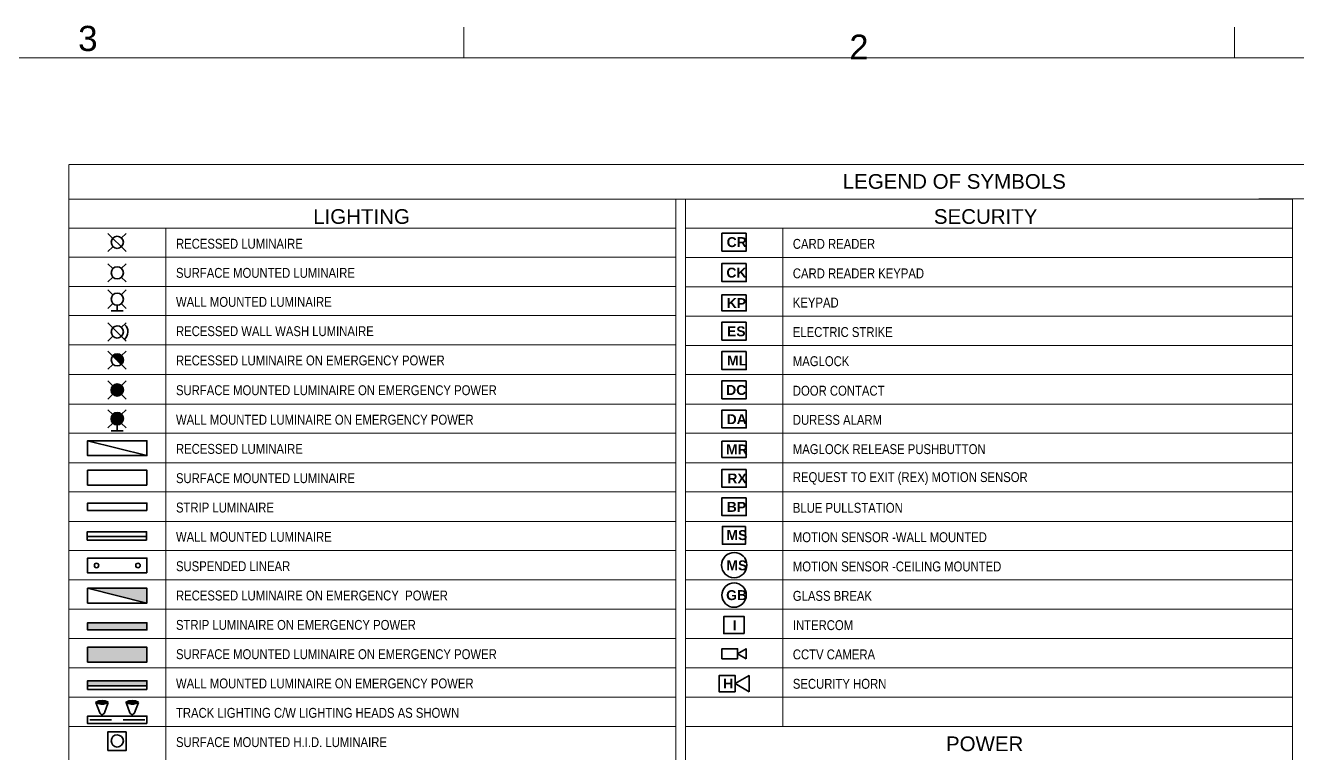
# Model space of a CAD drawing. Header units: millimetres. Extents: x -50.9 to 35.9, y -72.5 to 23.3.
# Drawn here: x 16.32 to 26.63, y 17.36 to 23.25 of the extents above; entities that cross this region are included whole.
import ezdxf

# ---------------------------------------------------------------- set-up
doc = ezdxf.new("R2010")
doc.units = ezdxf.units.MM
doc.layers.add('PDF2_Geometry', color=7, linetype='Continuous')
doc.layers.add('PDF2_Text', color=7, linetype='Continuous')
doc.layers.add('PDF2_Solid Fills', color=7, linetype='Continuous', true_color=0x7f7f7f)
doc.styles.add('PDF Arial', font='arial.ttf')
doc.styles.add('PDF Arial Narrow', font='ARIALN.TTF')
doc.styles.add('PDF ArialRoundedMT Bold', font='arialbd.ttf')
doc.styles.add('PDF GillSansMT', font='arial.ttf')
doc.styles.add('PDF GillSansMTCondensed', font='arial.ttf')

msp = doc.modelspace()

# ---------------------------------------------------------------- hatches: boundary and pattern name
at = {"layer": 'PDF2_Solid Fills', "transparency": 33554559}
for points in [[(17.094, 20.589), (17.079, 20.594), (17.054, 20.594), (17.032, 20.583), (17.102, 20.513), (17.114, 20.534), (17.115, 20.559), (17.109, 20.574)], [(17.094, 20.346), (17.079, 20.353), (17.054, 20.353), (17.03, 20.336), (17.019, 20.318), (17.02, 20.288), (17.035, 20.269), (17.054, 20.258), (17.079, 20.256), (17.107, 20.278), (17.114, 20.293), (17.115, 20.316), (17.109, 20.331)], [(17.109, 20.099), (17.079, 20.119), (17.054, 20.119), (17.03, 20.104), (17.019, 20.084), (17.02, 20.054), (17.035, 20.036), (17.054, 20.024), (17.079, 20.023), (17.107, 20.044), (17.114, 20.059), (17.115, 20.083)], [(16.834, 18.698), (17.307, 18.579), (17.307, 18.698)], [(16.975, 17.784), (16.962, 17.788), (16.927, 17.788), (16.895, 17.776), (16.912, 17.768), (16.955, 17.763), (16.975, 17.766), (16.992, 17.774)], [(17.239, 17.776), (17.205, 17.788), (17.172, 17.788), (17.139, 17.776), (17.155, 17.768), (17.199, 17.763), (17.219, 17.766)]]:
    msp.add_hatch(color=256, dxfattribs=at).paths.add_polyline_path(points)

# ---------------------------------------------------------------- linework, layer by layer
at = {"layer": 'PDF2_Geometry', "lineweight": 9}
for points in [[(19.873, 22.992), (19.873, 23.242)], [(26.117, 22.992), (26.117, 23.242)]]:
    msp.add_lwpolyline(points, dxfattribs=at)
msp.add_lwpolyline([(32.364, 1.008), (1.135, 1.008), (32.364, 1.008), (32.364, 22.993), (1.135, 22.993), (32.364, 22.993)], close=True, dxfattribs=at)
at = {"layer": 'PDF2_Geometry', "lineweight": 20}
for points in [[(16.674, 22.126), (16.674, 21.849), (26.312, 21.849)], [(16.675, 22.128), (31.585, 22.128), (31.585, 21.851), (26.314, 21.851)], [(21.552, 10.695), (16.674, 10.695), (16.674, 21.849), (21.59, 21.849), (21.59, 5.467)], [(21.59, 21.849), (21.59, 10.695), (21.59, 3.893), (16.674, 3.893), (16.674, 10.695), (21.59, 10.695)], [(21.67, 6.788), (26.587, 6.788), (26.587, 21.849), (21.67, 21.849), (21.67, 6.788), (21.67, 10.493), (26.587, 10.493), (26.587, 17.578), (26.587, 21.849)], [(21.67, 21.849), (21.67, 17.578), (21.67, 10.493), (26.508, 10.493)], [(16.674, 21.614), (21.59, 21.614)], [(17.46, 21.614), (17.46, 10.695)], [(26.587, 21.614), (21.67, 21.614)], [(22.457, 21.614), (22.457, 17.578)], [(16.674, 21.378), (21.59, 21.378)], [(26.587, 21.376), (21.67, 21.376)], [(16.674, 21.141), (21.59, 21.141)], [(26.587, 21.139), (21.67, 21.139)], [(16.674, 20.906), (21.59, 20.906)], [(26.587, 20.901), (21.67, 20.901)], [(16.674, 20.669), (21.59, 20.669)], [(26.587, 20.664), (21.67, 20.664)], [(16.674, 20.428), (21.59, 20.428)], [(26.587, 20.428), (21.67, 20.428)], [(16.674, 20.189), (21.59, 20.189)], [(26.587, 20.189), (21.67, 20.189)], [(16.674, 19.953), (21.59, 19.953)], [(26.587, 19.953), (21.67, 19.953)], [(16.674, 19.714), (21.59, 19.714)], [(26.587, 19.714), (21.67, 19.714)], [(16.674, 19.478), (21.59, 19.478)], [(26.587, 19.478), (21.67, 19.478)], [(16.674, 19.239), (21.59, 19.239)], [(26.587, 19.239), (21.67, 19.239)], [(16.674, 19.003), (21.59, 19.003)], [(26.587, 19.003), (21.67, 19.003)], [(16.674, 18.766), (21.59, 18.766)], [(26.587, 18.766), (21.67, 18.766)], [(16.674, 18.528), (21.59, 18.528)], [(26.587, 18.528), (21.67, 18.528)], [(16.674, 18.291), (21.59, 18.291)], [(26.587, 18.291), (21.67, 18.291)], [(16.674, 18.053), (21.59, 18.053)], [(26.587, 18.053), (21.67, 18.053)], [(16.674, 17.816), (21.59, 17.816)], [(26.587, 17.816), (21.67, 17.816)], [(16.674, 17.578), (21.59, 17.578)], [(26.587, 17.578), (21.67, 17.578), (26.587, 17.578)]]:
    msp.add_lwpolyline(points, dxfattribs=at)
at = {"layer": 'PDF2_Geometry', "lineweight": 35}
for points in [[(16.992, 21.571), (17.14, 21.424)], [(17.14, 21.571), (17.1, 21.533)], [(16.992, 21.424), (17.032, 21.463)], [(16.992, 21.324), (17.032, 21.286)], [(17.14, 21.324), (17.1, 21.286)], [(16.992, 21.178), (17.032, 21.216)], [(17.14, 21.178), (17.1, 21.216)], [(16.992, 21.113), (17.032, 21.073)], [(17.14, 21.113), (17.1, 21.073)], [(16.992, 20.964), (17.032, 21.004)], [(17.017, 20.943), (17.115, 20.943)], [(17.067, 20.943), (17.067, 20.989)], [(17.14, 20.964), (17.1, 21.004)], [(17.14, 20.698), (16.992, 20.846)], [(17.14, 20.846), (17.1, 20.808)], [(16.992, 20.698), (17.032, 20.738)], [(17.14, 20.473), (16.992, 20.619)], [(17.14, 20.619), (17.1, 20.581)], [(16.992, 20.473), (17.032, 20.511)], [(17.032, 20.338), (16.992, 20.378)], [(17.14, 20.378), (17.1, 20.338)], [(16.992, 20.229), (17.032, 20.269)], [(17.1, 20.269), (17.14, 20.229)], [(16.992, 20.144), (17.032, 20.106)], [(17.14, 20.144), (17.1, 20.106)], [(16.992, 19.998), (17.032, 20.036)], [(17.067, 19.974), (17.067, 20.021)], [(17.14, 19.998), (17.1, 20.036)], [(17.307, 19.773), (16.827, 19.773), (16.827, 19.893), (17.307, 19.773), (17.307, 19.893), (16.827, 19.893)], [(17.017, 19.974), (17.115, 19.974)], [(16.825, 19.118), (17.305, 19.118)], [(17.307, 18.578), (16.827, 18.578), (16.827, 18.698), (17.307, 18.578), (17.307, 18.698), (16.827, 18.698)], [(16.827, 17.909), (17.307, 17.909)], [(16.895, 17.774), (16.925, 17.689)], [(16.994, 17.774), (16.964, 17.689)], [(17.139, 17.774), (17.17, 17.689)], [(17.239, 17.774), (17.207, 17.689)], [(16.845, 17.633), (17.02, 17.633)], [(16.944, 17.676), (16.944, 17.663)], [(17.115, 17.633), (17.29, 17.633)], [(17.189, 17.676), (17.189, 17.663)]]:
    msp.add_lwpolyline(points, dxfattribs=at)
for points in [[(22.162, 21.573), (22.162, 21.428), (21.965, 21.428), (21.965, 21.573)], [(22.162, 21.328), (22.162, 21.181), (21.965, 21.181), (21.965, 21.328)], [(22.162, 21.074), (22.162, 20.944), (21.965, 20.944), (21.965, 21.074)], [(22.162, 20.853), (22.162, 20.708), (21.965, 20.708), (21.965, 20.853)], [(22.162, 20.616), (22.162, 20.469), (21.965, 20.469), (21.965, 20.616)], [(17.1, 20.511), (17.109, 20.521), (17.114, 20.533), (17.115, 20.546), (17.114, 20.559), (17.109, 20.571), (17.1, 20.581), (17.09, 20.589), (17.079, 20.593), (17.067, 20.594), (17.054, 20.593), (17.042, 20.589), (17.032, 20.581)], [(22.162, 20.378), (22.162, 20.233), (21.965, 20.233), (21.965, 20.378)], [(22.162, 20.141), (22.162, 19.996), (21.965, 19.996), (21.965, 20.141)], [(22.162, 19.888), (22.162, 19.758), (21.965, 19.758), (21.965, 19.888)], [(17.307, 19.533), (16.827, 19.533), (16.827, 19.653), (17.307, 19.653)], [(22.162, 19.661), (22.162, 19.516), (21.965, 19.516), (21.965, 19.661)], [(17.307, 19.329), (16.827, 19.329), (16.827, 19.388), (17.307, 19.388)], [(22.162, 19.431), (22.162, 19.286), (21.965, 19.286), (21.965, 19.431)], [(22.155, 19.199), (22.155, 19.054), (21.969, 19.054), (21.969, 19.199)], [(17.305, 19.088), (16.825, 19.088), (16.825, 19.156), (17.305, 19.156)], [(17.307, 18.823), (16.827, 18.823), (16.827, 18.943), (17.307, 18.943)], [(17.307, 18.578), (17.307, 18.698), (16.827, 18.698)], [(22.145, 18.331), (22.145, 18.469), (21.98, 18.469), (21.98, 18.331)], [(17.307, 18.361), (16.827, 18.361), (16.827, 18.419), (17.307, 18.419)], [(16.827, 18.361), (17.307, 18.361), (17.307, 18.419), (16.827, 18.419)], [(17.307, 18.101), (16.827, 18.101), (16.827, 18.221), (17.307, 18.221)], [(16.827, 18.101), (17.307, 18.101), (17.307, 18.221), (16.827, 18.221)], [(22.092, 18.128), (22.092, 18.208), (21.965, 18.208), (21.965, 18.128)], [(22.16, 18.128), (22.092, 18.168), (22.16, 18.208)], [(17.307, 17.879), (16.827, 17.879), (16.827, 17.949), (17.307, 17.949)], [(16.827, 17.909), (17.307, 17.909), (17.307, 17.949), (16.827, 17.949)], [(22.072, 17.861), (22.072, 17.991), (21.942, 17.991), (21.942, 17.861)], [(22.184, 17.861), (22.072, 17.926), (22.184, 17.991)], [(16.994, 17.774), (16.975, 17.783), (16.955, 17.788), (16.934, 17.788), (16.914, 17.783), (16.895, 17.774), (16.914, 17.764), (16.934, 17.761), (16.955, 17.761), (16.975, 17.764)], [(17.239, 17.774), (17.219, 17.783), (17.199, 17.788), (17.179, 17.788), (17.157, 17.783), (17.139, 17.774), (17.157, 17.764), (17.179, 17.761), (17.199, 17.761), (17.219, 17.764)], [(17.307, 17.603), (16.827, 17.603), (16.827, 17.663), (17.307, 17.663)], [(17.14, 17.536), (17.14, 17.386), (16.992, 17.386), (16.992, 17.536)]]:
    msp.add_lwpolyline(points, close=True, dxfattribs=at)
for points in [[(16.899, 18.864, 0.409091), (16.917, 18.883, -0.409091)], [(17.235, 18.864, 0.409091), (17.254, 18.883, -0.409091)], [(22.064, 18.741, 0.419492), (21.965, 18.643, 0.41315), (22.064, 18.544, 0.40678), (22.162, 18.643, 0.41315)]]:
    msp.add_lwpolyline(points, format="xyb", close=True, dxfattribs=at)
for points in [[(16.895, 17.776, 0.151379), (16.945, 17.761, 0.148921), (16.994, 17.776)], [(17.139, 17.776, 0.151379), (17.189, 17.761, 0.148921), (17.237, 17.776)]]:
    msp.add_lwpolyline(points, format="xyb", dxfattribs=at)
for centre in [(17.066, 20.303), (17.066, 20.07)]:
    msp.add_circle(centre, 0.049, dxfattribs=at)
for centre, radius, start, end in [((17.067, 21.499), 0.0484, 90.0411, 179.9589), ((17.067, 21.253), 0.0484, 90.0411, 179.9589), ((17.067, 21.039), 0.0484, 90.0411, 179.9589), ((17.067, 20.774), 0.0484, 90.0411, 179.9589), ((17.07, 20.774), 0.0835, 312.8773, 359.1977), ((17.067, 20.548), 0.0484, 90.0411, 179.9589), ((17.067, 20.304), 0.0484, 90.0411, 179.9589), ((17.067, 20.073), 0.0484, 90.0411, 179.9589), ((22.063, 18.887), 0.101, 89.6269, 180.3731), ((22.063, 18.887), 0.104, 270.2862, 359.7138), ((16.946, 17.681), 0.108, 90.2029, 118.7377), ((17.189, 17.681), 0.108, 90.2029, 118.7377), ((17.067, 17.463), 0.0484, 90.0411, 179.9589)]:
    msp.add_arc(centre, radius, start, end, dxfattribs=at)
for points in [[(17.067, 21.548), (17.094, 21.548), (17.117, 21.526), (17.117, 21.499)], [(17.067, 21.449), (17.04, 21.449), (17.019, 21.473), (17.019, 21.499)], [(17.117, 21.499), (17.117, 21.473), (17.094, 21.449), (17.067, 21.449)], [(17.067, 21.203), (17.04, 21.203), (17.019, 21.226), (17.019, 21.253)], [(17.067, 21.301), (17.094, 21.301), (17.117, 21.279), (17.117, 21.253)], [(17.117, 21.253), (17.117, 21.226), (17.094, 21.203), (17.067, 21.203)], [(17.067, 20.989), (17.04, 20.989), (17.019, 21.013), (17.019, 21.039)], [(17.067, 21.088), (17.094, 21.088), (17.117, 21.066), (17.117, 21.039)], [(17.117, 21.039), (17.117, 21.013), (17.094, 20.989), (17.067, 20.989)], [(17.067, 20.823), (17.094, 20.823), (17.117, 20.801), (17.117, 20.774)], [(17.127, 20.834), (17.144, 20.818), (17.154, 20.796), (17.154, 20.773)], [(17.067, 20.724), (17.04, 20.724), (17.019, 20.748), (17.019, 20.774)], [(17.117, 20.774), (17.117, 20.748), (17.094, 20.724), (17.067, 20.724)], [(17.067, 20.498), (17.04, 20.498), (17.019, 20.521), (17.019, 20.548)], [(17.067, 20.596), (17.094, 20.596), (17.117, 20.574), (17.117, 20.548)], [(17.117, 20.548), (17.117, 20.521), (17.094, 20.498), (17.067, 20.498)], [(17.067, 20.254), (17.04, 20.254), (17.019, 20.278), (17.019, 20.304)], [(17.067, 20.353), (17.094, 20.353), (17.117, 20.331), (17.117, 20.304)], [(17.117, 20.304), (17.117, 20.278), (17.094, 20.254), (17.067, 20.254)], [(17.067, 20.121), (17.094, 20.121), (17.117, 20.099), (17.117, 20.073)], [(17.067, 20.023), (17.04, 20.023), (17.019, 20.046), (17.019, 20.073)], [(17.117, 20.073), (17.117, 20.046), (17.094, 20.023), (17.067, 20.023)], [(22.064, 18.988), (22.12, 18.988), (22.167, 18.943), (22.167, 18.886)], [(16.882, 18.883), (16.882, 18.894), (16.889, 18.901), (16.899, 18.901)], [(16.882, 18.883), (16.882, 18.894), (16.889, 18.901), (16.899, 18.901)], [(16.899, 18.864), (16.889, 18.864), (16.882, 18.873), (16.882, 18.883)], [(16.899, 18.864), (16.889, 18.864), (16.882, 18.873), (16.882, 18.883)], [(16.899, 18.901), (16.909, 18.901), (16.917, 18.894), (16.917, 18.883)], [(16.899, 18.901), (16.909, 18.901), (16.917, 18.894), (16.917, 18.883)], [(17.217, 18.883), (17.217, 18.894), (17.224, 18.901), (17.235, 18.901)], [(17.217, 18.883), (17.217, 18.894), (17.224, 18.901), (17.235, 18.901)], [(17.235, 18.864), (17.224, 18.864), (17.217, 18.873), (17.217, 18.883)], [(17.235, 18.864), (17.224, 18.864), (17.217, 18.873), (17.217, 18.883)], [(17.235, 18.901), (17.245, 18.901), (17.254, 18.894), (17.254, 18.883)], [(17.235, 18.901), (17.245, 18.901), (17.254, 18.894), (17.254, 18.883)], [(22.064, 18.783), (22.007, 18.783), (21.962, 18.829), (21.962, 18.886)], [(16.945, 17.789), (16.962, 17.789), (16.98, 17.784), (16.995, 17.776)], [(17.189, 17.789), (17.205, 17.789), (17.224, 17.784), (17.239, 17.776)], [(16.945, 17.676), (16.935, 17.676), (16.929, 17.683), (16.925, 17.689)], [(16.964, 17.689), (16.96, 17.683), (16.954, 17.676), (16.945, 17.676)], [(17.189, 17.676), (17.179, 17.676), (17.172, 17.683), (17.169, 17.689)], [(17.207, 17.689), (17.204, 17.683), (17.197, 17.676), (17.189, 17.676)], [(17.067, 17.413), (17.04, 17.413), (17.019, 17.436), (17.019, 17.463)], [(17.067, 17.511), (17.094, 17.511), (17.117, 17.489), (17.117, 17.463)], [(17.117, 17.463), (17.117, 17.436), (17.094, 17.413), (17.067, 17.413)]]:
    msp.add_open_spline(points, degree=3, dxfattribs=at)
at = {"layer": 'PDF2_Solid Fills', "lineweight": 35, "transparency": 33554559}
for points in [[(16.827, 18.361), (17.307, 18.361), (16.827, 18.419), (17.307, 18.419)], [(16.827, 18.101), (17.307, 18.101), (16.827, 18.221), (17.307, 18.221)], [(16.827, 17.909), (17.307, 17.909), (16.827, 17.949), (17.307, 17.949)]]:
    msp.add_solid(points, dxfattribs=at)

# ---------------------------------------------------------------- texts
at = {"layer": 'PDF2_Text', "attachment_point": 4}
for s, insert, char_height, style in [('3', (16.75, 23.148), 0.204, 'PDF GillSansMTCondensed'), ('2', (22.997, 23.081), 0.199, 'PDF GillSansMT'), ('LEGEND OF SYMBOLS', (22.943, 21.991), 0.11877, 'PDF Arial'), ('LIGHTING', (18.654, 21.707), 0.1188, 'PDF Arial'), ('SECURITY', (23.681, 21.707), 0.1188, 'PDF Arial'), ('CR', (22.003, 21.5), 0.0805, 'PDF ArialRoundedMT Bold'), ('RECESSED LUMINAIRE', (17.543, 21.487), 0.07991, 'PDF Arial Narrow'), ('CARD READER', (22.539, 21.486), 0.07991, 'PDF Arial Narrow'), ('SURFACE MOUNTED LUMINAIRE', (17.543, 21.251), 0.07991, 'PDF Arial Narrow'), ('CK', (22.001, 21.253), 0.0805, 'PDF ArialRoundedMT Bold'), ('CARD READER KEYPAD', (22.539, 21.247), 0.07991, 'PDF Arial Narrow'), ('WALL MOUNTED LUMINAIRE', (17.543, 21.016), 0.07991, 'PDF Arial Narrow'), ('KP', (22.004, 21.007), 0.0805, 'PDF ArialRoundedMT Bold'), ('KEYPAD', (22.539, 21.011), 0.0799, 'PDF Arial Narrow'), ('RECESSED WALL WASH LUMINAIRE', (17.543, 20.779), 0.07991, 'PDF Arial Narrow'), ('ES', (22.006, 20.778), 0.0805, 'PDF ArialRoundedMT Bold'), ('ELECTRIC STRIKE', (22.539, 20.772), 0.07991, 'PDF Arial Narrow'), ('RECESSED LUMINAIRE ON EMERGENCY POWER', (17.543, 20.542), 0.07991, 'PDF Arial Narrow'), ('ML', (22.006, 20.542), 0.0805, 'PDF ArialRoundedMT Bold'), ('MAGLOCK', (22.539, 20.536), 0.0799, 'PDF Arial Narrow'), ('SURFACE MOUNTED LUMINAIRE ON EMERGENCY POWER', (17.543, 20.301), 0.07991, 'PDF Arial Narrow'), ('DC', (21.999, 20.303), 0.0805, 'PDF ArialRoundedMT Bold'), ('DOOR CONTACT', (22.539, 20.297), 0.07991, 'PDF Arial Narrow'), ('WALL MOUNTED LUMINAIRE ON EMERGENCY POWER', (17.543, 20.062), 0.07991, 'PDF Arial Narrow'), ('DA', (22.003, 20.067), 0.0805, 'PDF ArialRoundedMT Bold'), ('DURESS ALARM', (22.539, 20.061), 0.07991, 'PDF Arial Narrow'), ('RECESSED LUMINAIRE', (17.543, 19.826), 0.07991, 'PDF Arial Narrow'), ('MR', (21.998, 19.822), 0.0805, 'PDF ArialRoundedMT Bold'), ('MAGLOCK RELEASE PUSHBUTTON', (22.539, 19.824), 0.07991, 'PDF Arial Narrow'), ('SURFACE MOUNTED LUMINAIRE', (17.543, 19.589), 0.07991, 'PDF Arial Narrow'), ('RX', (22.009, 19.587), 0.0805, 'PDF ArialRoundedMT Bold'), ('REQUEST TO EXIT (REX) MOTION SENSOR', (22.539, 19.586), 0.07991, 'PDF Arial Narrow'), ('STRIP LUMINAIRE', (17.543, 19.351), 0.07991, 'PDF Arial Narrow'), ('BP', (22.004, 19.357), 0.0805, 'PDF ArialRoundedMT Bold'), ('BLUE PULLSTATION', (22.539, 19.349), 0.07991, 'PDF Arial Narrow'), ('MS', (22.001, 19.128), 0.0805, 'PDF ArialRoundedMT Bold'), ('WALL MOUNTED LUMINAIRE', (17.543, 19.114), 0.07991, 'PDF Arial Narrow'), ('MOTION SENSOR -WALL MOUNTED', (22.539, 19.111), 0.07991, 'PDF Arial Narrow'), ('SUSPENDED LINEAR', (17.543, 18.876), 0.07991, 'PDF Arial Narrow'), ('MS', (22.001, 18.883), 0.0805, 'PDF ArialRoundedMT Bold'), ('MOTION SENSOR -CEILING MOUNTED', (22.539, 18.874), 0.07991, 'PDF Arial Narrow'), ('RECESSED LUMINAIRE ON EMERGENCY  POWER', (17.543, 18.639), 0.07991, 'PDF Arial Narrow'), ('GB', (21.999, 18.642), 0.0805, 'PDF ArialRoundedMT Bold'), ('GLASS BREAK', (22.539, 18.636), 0.07991, 'PDF Arial Narrow'), ('STRIP LUMINAIRE ON EMERGENCY POWER', (17.543, 18.401), 0.07991, 'PDF Arial Narrow'), ('I', (22.051, 18.398), 0.0805, 'PDF ArialRoundedMT Bold'), ('INTERCOM', (22.539, 18.399), 0.0799, 'PDF Arial Narrow'), ('SURFACE MOUNTED LUMINAIRE ON EMERGENCY POWER', (17.543, 18.164), 0.07991, 'PDF Arial Narrow'), ('CCTV CAMERA', (22.539, 18.162), 0.07991, 'PDF Arial Narrow'), ('WALL MOUNTED LUMINAIRE ON EMERGENCY POWER', (17.543, 17.927), 0.07991, 'PDF Arial Narrow'), ('H', (21.974, 17.927), 0.0805, 'PDF ArialRoundedMT Bold'), ('SECURITY HORN', (22.539, 17.924), 0.07991, 'PDF Arial Narrow'), ('TRACK LIGHTING C/W LIGHTING HEADS AS SHOWN', (17.543, 17.689), 0.07991, 'PDF Arial Narrow'), ('SURFACE MOUNTED H.I.D. LUMINAIRE', (17.543, 17.452), 0.07991, 'PDF Arial Narrow'), ('POWER', (23.779, 17.438), 0.1188, 'PDF Arial')]:
    msp.add_mtext(s, dxfattribs=dict(at, insert=insert, char_height=char_height, style=style))

doc.saveas('drawing.dxf')
